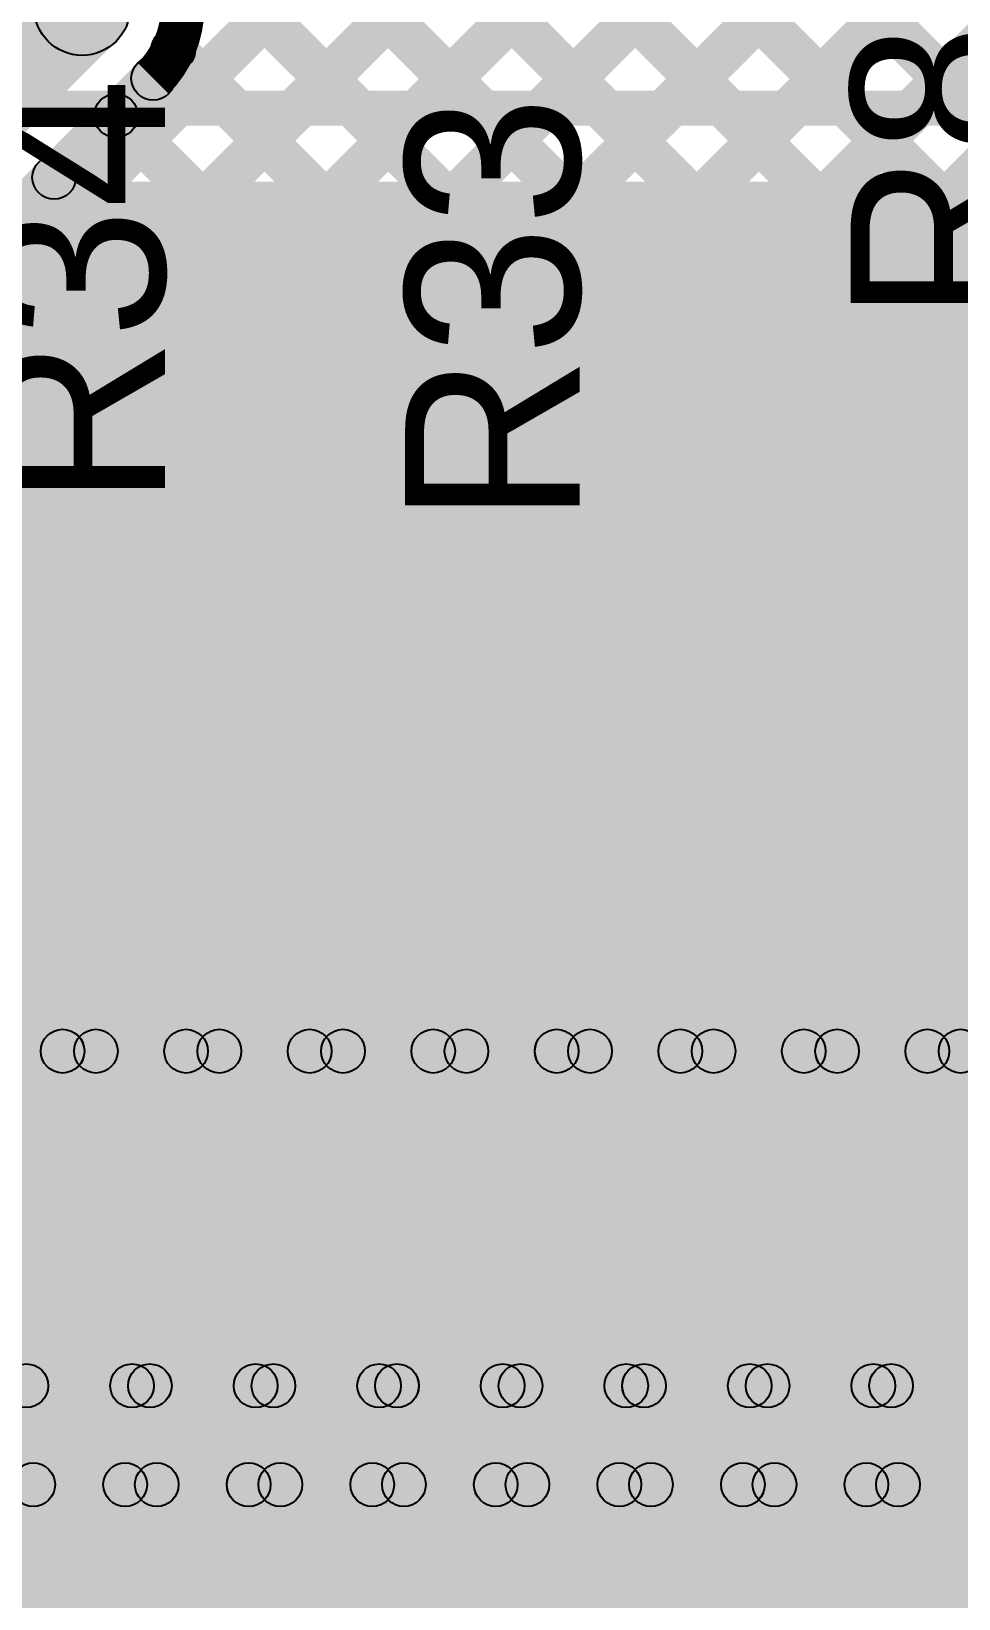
# Model space of a CAD drawing. Header units: millimetres. Extents: x -0.08 to 5.25, y -0.08 to 2.73.
# Drawn here: x 2.1694 to 2.3817, y 1.7229 to 2.0815 of the extents above; entities that cross this region are included whole.
import ezdxf

# ---------------------------------------------------------------- set-up
doc = ezdxf.new("R2010")
doc.units = ezdxf.units.MM
doc.header["$MEASUREMENT"] = 0
for name, color, linetype in [('BottomLayer', 5, 'Continuous'), ('TopLayer', 1, 'Continuous'), ('TopOverlay', 2, 'Continuous')]:
    doc.layers.add(name, color=color, linetype=linetype)

msp = doc.modelspace()

# ---------------------------------------------------------------- hatches: boundary and pattern name
at = {"layer": 'BottomLayer'}
for points in [[(1.98973, 1.84465), (1.98266, 1.85172), (2.33664, 2.20571), (2.34372, 2.19863)], [(1.98973, 1.84465), (1.98266, 1.85172), (2.33664, 2.20571), (2.34372, 2.19863)], [(2.18773, 1.84465), (2.18065, 1.85172), (2.53613, 2.2072), (2.5432, 2.20013)], [(2.18772, 1.84465), (2.18065, 1.85172), (2.53613, 2.2072), (2.5432, 2.20013)], [(2.21742, 2.19624), (2.22449, 2.20332), (2.57608, 1.85172), (2.56901, 1.84465)], [(2.21742, 2.19624), (2.22449, 2.20331), (2.57608, 1.85172), (2.56901, 1.84465)], [(2.10287, 1.84465), (2.0958, 1.85172), (2.44101, 2.19694), (2.44809, 2.18987)], [(2.10287, 1.84465), (2.0958, 1.85172), (2.44101, 2.19694), (2.44809, 2.18987)], [(2.30086, 1.84465), (2.29379, 1.85172), (2.64024, 2.19818), (2.64731, 2.1911)], [(2.30086, 1.84465), (2.29379, 1.85172), (2.64024, 2.19818), (2.64731, 2.1911)], [(2.01802, 1.84465), (2.01095, 1.85172), (2.34793, 2.18871), (2.35501, 2.18164)], [(2.01802, 1.84465), (2.01095, 1.85172), (2.34793, 2.18871), (2.355, 2.18164)], [(2.21601, 1.84465), (2.20894, 1.85172), (2.54691, 2.18969), (2.55398, 2.18262)], [(2.21601, 1.84465), (2.20894, 1.85172), (2.54691, 2.18969), (2.55398, 2.18262)], [(2.2053, 2.18008), (2.21238, 2.18715), (2.5478, 1.85172), (2.54073, 1.84465)], [(2.2053, 2.18008), (2.21237, 2.18715), (2.5478, 1.85172), (2.54072, 1.84465)], [(2.07459, 1.84465), (2.06752, 1.85172), (2.39807, 2.18227), (2.40514, 2.1752)], [(2.07459, 1.84465), (2.06752, 1.85172), (2.39806, 2.18227), (2.40513, 2.1752)], [(2.13116, 1.84465), (2.12408, 1.85172), (2.45547, 2.18311), (2.46254, 2.17604)], [(2.13116, 1.84465), (2.12409, 1.85172), (2.45547, 2.18311), (2.46254, 2.17604)], [(2.32915, 1.84465), (2.32207, 1.85172), (2.65422, 2.18387), (2.66129, 2.1768)], [(2.32915, 1.84465), (2.32208, 1.85172), (2.65422, 2.18387), (2.66129, 2.1768)], [(2.0463, 1.84465), (2.03923, 1.85172), (2.36613, 2.17862), (2.3732, 2.17155)], [(2.0463, 1.84465), (2.03923, 1.85172), (2.36613, 2.17862), (2.3732, 2.17155)], [(2.15944, 1.84465), (2.15237, 1.85172), (2.47775, 2.17711), (2.48483, 2.17004)], [(2.15944, 1.84465), (2.15237, 1.85172), (2.47775, 2.17711), (2.48483, 2.17004)], [(2.24429, 1.84465), (2.23722, 1.85172), (2.56457, 2.17908), (2.57165, 2.17201)], [(2.24429, 1.84465), (2.23722, 1.85172), (2.56457, 2.17908), (2.57165, 2.17201)], [(2.27258, 1.84465), (2.26551, 1.85172), (2.59424, 2.18045), (2.60131, 2.17338)], [(2.27258, 1.84465), (2.26551, 1.85172), (2.59424, 2.18045), (2.60131, 2.17338)], [(2.27149, 2.17046), (2.27857, 2.17753), (2.60437, 1.85172), (2.5973, 1.84465)], [(2.27149, 2.17046), (2.27856, 2.17753), (2.60436, 1.85172), (2.59729, 1.84465)], [(2.20051, 2.15659), (2.20758, 2.16366), (2.51952, 1.85172), (2.51244, 1.84465)], [(2.20051, 2.15659), (2.20758, 2.16366), (2.51951, 1.85172), (2.51244, 1.84465)], [(2.35743, 1.84465), (2.35036, 1.85172), (2.65451, 2.15587), (2.66158, 2.1488)], [(2.35743, 1.84465), (2.35036, 1.85172), (2.65451, 2.15587), (2.66158, 2.1488)], [(2.20051, 2.1283), (2.20758, 2.13538), (2.49123, 1.85172), (2.48416, 1.84465)], [(2.20051, 2.1283), (2.20758, 2.13537), (2.49123, 1.85172), (2.48416, 1.84465)], [(2.38572, 1.84465), (2.37864, 1.85172), (2.65451, 2.12759), (2.66158, 2.12052)], [(2.38571, 1.84465), (2.37864, 1.85172), (2.65451, 2.12759), (2.66158, 2.12052)], [(2.20051, 2.10002), (2.20758, 2.10709), (2.46295, 1.85172), (2.45588, 1.84465)], [(2.20051, 2.10002), (2.20758, 2.10709), (2.46294, 1.85172), (2.45587, 1.84465)], [(1.99878, 1.88922), (1.98322, 1.90478), (2.17327, 2.09482), (2.18882, 2.07927)], [(2.19839, 2.07386), (2.20546, 2.08093), (2.43466, 1.85172), (2.42759, 1.84465)], [(2.19839, 2.07386), (2.20546, 2.08093), (2.43466, 1.85172), (2.42759, 1.84465)], [(2.0108, 1.8772), (2.00373, 1.88427), (2.19377, 2.07432), (2.20084, 2.06725)], [(2.0108, 1.8772), (2.00373, 1.88427), (2.19377, 2.07432), (2.20084, 2.06725)], [(2.18524, 2.05872), (2.19231, 2.06579), (2.40638, 1.85172), (2.39931, 1.84465)], [(2.18524, 2.05871), (2.19231, 2.06579), (2.40637, 1.85172), (2.3993, 1.84465)], [(2.1711, 2.04457), (2.17817, 2.05165), (2.37809, 1.85172), (2.37102, 1.84465)], [(2.1711, 2.04457), (2.17817, 2.05164), (2.37809, 1.85172), (2.37102, 1.84465)], [(2.15696, 2.03043), (2.16403, 2.0375), (2.34981, 1.85172), (2.34274, 1.84465)], [(2.15696, 2.03043), (2.16403, 2.0375), (2.34981, 1.85172), (2.34273, 1.84465)], [(2.14282, 2.01629), (2.14989, 2.02336), (2.32153, 1.85172), (2.31445, 1.84465)], [(2.14282, 2.01629), (2.14989, 2.02336), (2.32152, 1.85172), (2.31445, 1.84465)], [(2.12867, 2.00215), (2.13574, 2.00922), (2.29324, 1.85172), (2.28617, 1.84465)], [(2.12868, 2.00215), (2.13575, 2.00922), (2.29324, 1.85172), (2.28617, 1.84465)], [(2.11453, 1.98801), (2.1216, 1.99508), (2.26496, 1.85172), (2.25789, 1.84465)], [(2.11453, 1.988), (2.1216, 1.99508), (2.26495, 1.85172), (2.25788, 1.84465)], [(2.10039, 1.97386), (2.10746, 1.98093), (2.23667, 1.85172), (2.2296, 1.84465)], [(2.10039, 1.97386), (2.10746, 1.98093), (2.23667, 1.85172), (2.2296, 1.84465)], [(2.08625, 1.95972), (2.09332, 1.96679), (2.20839, 1.85172), (2.20132, 1.84465)], [(2.08625, 1.95972), (2.09332, 1.96679), (2.20838, 1.85172), (2.20131, 1.84465)], [(2.0721, 1.94558), (2.07918, 1.95265), (2.1801, 1.85172), (2.17303, 1.84465)], [(2.07211, 1.94558), (2.07918, 1.95265), (2.1801, 1.85172), (2.17303, 1.84465)], [(1.31879, 1.84319), (1.31879, 1.85319), (2.63766, 1.85319), (2.63766, 1.84319)], [(1.31879, 1.84319), (1.31879, 1.85319), (2.63766, 1.85319), (2.63766, 1.84319)], [(1.31263, 1.81419), (1.31263, 1.83619), (2.64719, 1.83619), (2.64719, 1.81419)], [(1.31269, 1.78363), (1.31269, 1.80563), (2.71763, 1.80563), (2.71763, 1.78363)], [(1.797, 1.76663), (1.797, 1.77663), (2.71763, 1.77663), (2.71763, 1.76663)], [(1.797, 1.76663), (1.797, 1.77663), (2.71763, 1.77663), (2.71763, 1.76663)], [(2.16474, 1.76809), (2.17181, 1.77517), (2.19444, 1.75254), (2.18737, 1.74546)], [(2.16474, 1.76809), (2.17181, 1.77517), (2.19444, 1.75254), (2.18736, 1.74546)], [(2.17339, 1.74546), (2.16632, 1.75254), (2.18895, 1.77517), (2.19602, 1.76809)], [(2.17339, 1.74546), (2.16632, 1.75254), (2.18895, 1.77517), (2.19602, 1.76809)], [(2.19302, 1.76809), (2.20009, 1.77517), (2.22272, 1.75254), (2.21565, 1.74546)], [(2.19302, 1.76809), (2.20009, 1.77517), (2.22272, 1.75254), (2.21565, 1.74546)], [(2.20167, 1.74546), (2.1946, 1.75254), (2.21723, 1.77517), (2.2243, 1.76809)], [(2.20167, 1.74546), (2.1946, 1.75254), (2.21723, 1.77517), (2.2243, 1.76809)], [(2.2213, 1.76809), (2.22837, 1.77517), (2.251, 1.75254), (2.24393, 1.74546)], [(2.22131, 1.76809), (2.22838, 1.77517), (2.25101, 1.75254), (2.24394, 1.74546)], [(2.22996, 1.74546), (2.22289, 1.75254), (2.24552, 1.77517), (2.25259, 1.76809)], [(2.22996, 1.74546), (2.22289, 1.75254), (2.24552, 1.77517), (2.25259, 1.76809)], [(2.24959, 1.76809), (2.25666, 1.77517), (2.27929, 1.75254), (2.27222, 1.74546)], [(2.24959, 1.76809), (2.25666, 1.77517), (2.27929, 1.75254), (2.27222, 1.74546)], [(2.25824, 1.74546), (2.25117, 1.75254), (2.2738, 1.77517), (2.28087, 1.76809)], [(2.25824, 1.74546), (2.25117, 1.75254), (2.2738, 1.77517), (2.28087, 1.76809)], [(2.27787, 1.76809), (2.28494, 1.77517), (2.30757, 1.75254), (2.3005, 1.74546)], [(2.27788, 1.76809), (2.28495, 1.77517), (2.30758, 1.75254), (2.30051, 1.74546)], [(2.28653, 1.74546), (2.27945, 1.75254), (2.30208, 1.77517), (2.30916, 1.76809)], [(2.28653, 1.74546), (2.27946, 1.75254), (2.30208, 1.77517), (2.30916, 1.76809)], [(2.30616, 1.76809), (2.31323, 1.77517), (2.33586, 1.75254), (2.32879, 1.74546)], [(2.30616, 1.76809), (2.31323, 1.77517), (2.33586, 1.75254), (2.32879, 1.74546)], [(2.31481, 1.74546), (2.30774, 1.75254), (2.33037, 1.77517), (2.33744, 1.76809)], [(2.31481, 1.74546), (2.30774, 1.75254), (2.33037, 1.77517), (2.33744, 1.76809)], [(2.33444, 1.76809), (2.34152, 1.77517), (2.36415, 1.75254), (2.35707, 1.74546)], [(2.33444, 1.76809), (2.34151, 1.77517), (2.36414, 1.75254), (2.35707, 1.74546)], [(2.34309, 1.74546), (2.33602, 1.75254), (2.35865, 1.77517), (2.36572, 1.76809)], [(2.34309, 1.74546), (2.33602, 1.75254), (2.35865, 1.77517), (2.36572, 1.76809)], [(2.36273, 1.76809), (2.3698, 1.77517), (2.39243, 1.75254), (2.38536, 1.74546)], [(2.36273, 1.76809), (2.3698, 1.77517), (2.39243, 1.75254), (2.38536, 1.74546)], [(2.37138, 1.74546), (2.36431, 1.75254), (2.38694, 1.77517), (2.39401, 1.76809)], [(2.37138, 1.74546), (2.36431, 1.75254), (2.38694, 1.77517), (2.39401, 1.76809)], [(2.042, 1.744), (2.042, 1.754), (3.444, 1.754), (3.444, 1.744)], [(2.042, 1.744), (2.042, 1.754), (3.444, 1.754), (3.444, 1.744)], [(2.042, 1.697), (2.042, 1.737), (3.444, 1.737), (3.444, 1.697)]]:
    msp.add_hatch(color=5, dxfattribs=at).paths.add_polyline_path(points)
h = msp.add_hatch(color=5, dxfattribs=at)
edge = h.paths.add_edge_path()
edge.add_arc((2.18104, 2.08704), 0.011, 0, 360)
h = msp.add_hatch(color=5, dxfattribs=at)
edge = h.paths.add_edge_path()
edge.add_arc((2.18104, 2.08704), 0.011, 0, 360)
h = msp.add_hatch(color=5, dxfattribs=at)
edge = h.paths.add_edge_path()
edge.add_arc((2.20192, 2.07739), 0.005, 0, 360)
h = msp.add_hatch(color=5, dxfattribs=at)
edge = h.paths.add_edge_path()
edge.add_arc((2.20192, 2.07739), 0.005, 0, 360)
h = msp.add_hatch(color=5, dxfattribs=at)
edge = h.paths.add_edge_path()
edge.add_arc((2.19731, 2.07078), 0.005, 0, 360)
h = msp.add_hatch(color=5, dxfattribs=at)
edge = h.paths.add_edge_path()
edge.add_arc((2.19731, 2.07078), 0.005, 0, 360)
h = msp.add_hatch(color=5, dxfattribs=at)
edge = h.paths.add_edge_path()
edge.add_arc((2.19731, 2.07078), 0.005, 0, 360)
h = msp.add_hatch(color=5, dxfattribs=at)
edge = h.paths.add_edge_path()
edge.add_arc((2.19731, 2.07078), 0.005, 0, 360)
h = msp.add_hatch(color=5, dxfattribs=at)
edge = h.paths.add_edge_path()
edge.add_arc((2.19731, 2.07078), 0.005, 0, 360)
h = msp.add_hatch(color=5, dxfattribs=at)
edge = h.paths.add_edge_path()
edge.add_arc((2.19731, 2.07078), 0.005, 0, 360)
h = msp.add_hatch(color=5, dxfattribs=at)
edge = h.paths.add_edge_path()
edge.add_arc((2.18878, 2.06225), 0.005, 0, 360)
h = msp.add_hatch(color=5, dxfattribs=at)
edge = h.paths.add_edge_path()
edge.add_arc((2.18878, 2.06225), 0.005, 0, 360)
h = msp.add_hatch(color=5, dxfattribs=at)
edge = h.paths.add_edge_path()
edge.add_arc((2.17464, 2.04811), 0.005, 0, 360)
h = msp.add_hatch(color=5, dxfattribs=at)
edge = h.paths.add_edge_path()
edge.add_arc((2.17464, 2.04811), 0.005, 0, 360)
h = msp.add_hatch(color=5, dxfattribs=at)
edge = h.paths.add_edge_path()
edge.add_arc((2.17656, 1.84819), 0.005, 0, 360)
h = msp.add_hatch(color=5, dxfattribs=at)
edge = h.paths.add_edge_path()
edge.add_arc((2.17657, 1.84819), 0.005, 0, 360)
h = msp.add_hatch(color=5, dxfattribs=at)
edge = h.paths.add_edge_path()
edge.add_arc((2.18419, 1.84819), 0.005, 0, 360)
h = msp.add_hatch(color=5, dxfattribs=at)
edge = h.paths.add_edge_path()
edge.add_arc((2.18419, 1.84819), 0.005, 0, 360)
h = msp.add_hatch(color=5, dxfattribs=at)
edge = h.paths.add_edge_path()
edge.add_arc((2.20485, 1.84819), 0.005, 0, 360)
h = msp.add_hatch(color=5, dxfattribs=at)
edge = h.paths.add_edge_path()
edge.add_arc((2.20485, 1.84819), 0.005, 0, 360)
h = msp.add_hatch(color=5, dxfattribs=at)
edge = h.paths.add_edge_path()
edge.add_arc((2.21247, 1.84819), 0.005, 0, 360)
h = msp.add_hatch(color=5, dxfattribs=at)
edge = h.paths.add_edge_path()
edge.add_arc((2.21247, 1.84819), 0.005, 0, 360)
h = msp.add_hatch(color=5, dxfattribs=at)
edge = h.paths.add_edge_path()
edge.add_arc((2.23313, 1.84819), 0.005, 0, 360)
h = msp.add_hatch(color=5, dxfattribs=at)
edge = h.paths.add_edge_path()
edge.add_arc((2.23314, 1.84819), 0.005, 0, 360)
h = msp.add_hatch(color=5, dxfattribs=at)
edge = h.paths.add_edge_path()
edge.add_arc((2.24076, 1.84819), 0.005, 0, 360)
h = msp.add_hatch(color=5, dxfattribs=at)
edge = h.paths.add_edge_path()
edge.add_arc((2.24076, 1.84819), 0.005, 0, 360)
h = msp.add_hatch(color=5, dxfattribs=at)
edge = h.paths.add_edge_path()
edge.add_arc((2.26142, 1.84819), 0.005, 0, 360)
h = msp.add_hatch(color=5, dxfattribs=at)
edge = h.paths.add_edge_path()
edge.add_arc((2.26142, 1.84819), 0.005, 0, 360)
h = msp.add_hatch(color=5, dxfattribs=at)
edge = h.paths.add_edge_path()
edge.add_arc((2.26904, 1.84819), 0.005, 0, 360)
h = msp.add_hatch(color=5, dxfattribs=at)
edge = h.paths.add_edge_path()
edge.add_arc((2.26904, 1.84819), 0.005, 0, 360)
h = msp.add_hatch(color=5, dxfattribs=at)
edge = h.paths.add_edge_path()
edge.add_arc((2.28971, 1.84819), 0.005, 0, 360)
h = msp.add_hatch(color=5, dxfattribs=at)
edge = h.paths.add_edge_path()
edge.add_arc((2.2897, 1.84819), 0.005, 0, 360)
h = msp.add_hatch(color=5, dxfattribs=at)
edge = h.paths.add_edge_path()
edge.add_arc((2.29733, 1.84819), 0.005, 0, 360)
h = msp.add_hatch(color=5, dxfattribs=at)
edge = h.paths.add_edge_path()
edge.add_arc((2.29733, 1.84819), 0.005, 0, 360)
h = msp.add_hatch(color=5, dxfattribs=at)
edge = h.paths.add_edge_path()
edge.add_arc((2.31799, 1.84819), 0.005, 0, 360)
h = msp.add_hatch(color=5, dxfattribs=at)
edge = h.paths.add_edge_path()
edge.add_arc((2.31799, 1.84819), 0.005, 0, 360)
h = msp.add_hatch(color=5, dxfattribs=at)
edge = h.paths.add_edge_path()
edge.add_arc((2.32561, 1.84819), 0.005, 0, 360)
h = msp.add_hatch(color=5, dxfattribs=at)
edge = h.paths.add_edge_path()
edge.add_arc((2.32561, 1.84819), 0.005, 0, 360)
h = msp.add_hatch(color=5, dxfattribs=at)
edge = h.paths.add_edge_path()
edge.add_arc((2.34627, 1.84819), 0.005, 0, 360)
h = msp.add_hatch(color=5, dxfattribs=at)
edge = h.paths.add_edge_path()
edge.add_arc((2.34627, 1.84819), 0.005, 0, 360)
h = msp.add_hatch(color=5, dxfattribs=at)
edge = h.paths.add_edge_path()
edge.add_arc((2.3539, 1.84819), 0.005, 0, 360)
h = msp.add_hatch(color=5, dxfattribs=at)
edge = h.paths.add_edge_path()
edge.add_arc((2.35389, 1.84819), 0.005, 0, 360)
h = msp.add_hatch(color=5, dxfattribs=at)
edge = h.paths.add_edge_path()
edge.add_arc((2.37455, 1.84819), 0.005, 0, 360)
h = msp.add_hatch(color=5, dxfattribs=at)
edge = h.paths.add_edge_path()
edge.add_arc((2.37456, 1.84819), 0.005, 0, 360)
h = msp.add_hatch(color=5, dxfattribs=at)
edge = h.paths.add_edge_path()
edge.add_arc((2.38218, 1.84819), 0.005, 0, 360)
h = msp.add_hatch(color=5, dxfattribs=at)
edge = h.paths.add_edge_path()
edge.add_arc((2.38218, 1.84819), 0.005, 0, 360)
h = msp.add_hatch(color=5, dxfattribs=at)
edge = h.paths.add_edge_path()
edge.add_arc((2.16827, 1.77163), 0.005, 0, 360)
h = msp.add_hatch(color=5, dxfattribs=at)
edge = h.paths.add_edge_path()
edge.add_arc((2.16827, 1.77163), 0.005, 0, 360)
h = msp.add_hatch(color=5, dxfattribs=at)
edge = h.paths.add_edge_path()
edge.add_arc((2.19248, 1.77163), 0.005, 0, 360)
h = msp.add_hatch(color=5, dxfattribs=at)
edge = h.paths.add_edge_path()
edge.add_arc((2.19248, 1.77163), 0.005, 0, 360)
h = msp.add_hatch(color=5, dxfattribs=at)
edge = h.paths.add_edge_path()
edge.add_arc((2.19655, 1.77163), 0.005, 0, 360)
h = msp.add_hatch(color=5, dxfattribs=at)
edge = h.paths.add_edge_path()
edge.add_arc((2.19656, 1.77163), 0.005, 0, 360)
h = msp.add_hatch(color=5, dxfattribs=at)
edge = h.paths.add_edge_path()
edge.add_arc((2.22077, 1.77163), 0.005, 0, 360)
h = msp.add_hatch(color=5, dxfattribs=at)
edge = h.paths.add_edge_path()
edge.add_arc((2.22077, 1.77163), 0.005, 0, 360)
h = msp.add_hatch(color=5, dxfattribs=at)
edge = h.paths.add_edge_path()
edge.add_arc((2.22484, 1.77163), 0.005, 0, 360)
h = msp.add_hatch(color=5, dxfattribs=at)
edge = h.paths.add_edge_path()
edge.add_arc((2.22484, 1.77163), 0.005, 0, 360)
h = msp.add_hatch(color=5, dxfattribs=at)
edge = h.paths.add_edge_path()
edge.add_arc((2.24905, 1.77163), 0.005, 0, 360)
h = msp.add_hatch(color=5, dxfattribs=at)
edge = h.paths.add_edge_path()
edge.add_arc((2.24905, 1.77163), 0.005, 0, 360)
h = msp.add_hatch(color=5, dxfattribs=at)
edge = h.paths.add_edge_path()
edge.add_arc((2.25312, 1.77163), 0.005, 0, 360)
h = msp.add_hatch(color=5, dxfattribs=at)
edge = h.paths.add_edge_path()
edge.add_arc((2.25313, 1.77163), 0.005, 0, 360)
h = msp.add_hatch(color=5, dxfattribs=at)
edge = h.paths.add_edge_path()
edge.add_arc((2.27734, 1.77163), 0.005, 0, 360)
h = msp.add_hatch(color=5, dxfattribs=at)
edge = h.paths.add_edge_path()
edge.add_arc((2.27734, 1.77163), 0.005, 0, 360)
h = msp.add_hatch(color=5, dxfattribs=at)
edge = h.paths.add_edge_path()
edge.add_arc((2.28141, 1.77163), 0.005, 0, 360)
h = msp.add_hatch(color=5, dxfattribs=at)
edge = h.paths.add_edge_path()
edge.add_arc((2.28141, 1.77163), 0.005, 0, 360)
h = msp.add_hatch(color=5, dxfattribs=at)
edge = h.paths.add_edge_path()
edge.add_arc((2.30562, 1.77163), 0.005, 0, 360)
h = msp.add_hatch(color=5, dxfattribs=at)
edge = h.paths.add_edge_path()
edge.add_arc((2.30562, 1.77163), 0.005, 0, 360)
h = msp.add_hatch(color=5, dxfattribs=at)
edge = h.paths.add_edge_path()
edge.add_arc((2.3097, 1.77163), 0.005, 0, 360)
h = msp.add_hatch(color=5, dxfattribs=at)
edge = h.paths.add_edge_path()
edge.add_arc((2.30969, 1.77163), 0.005, 0, 360)
h = msp.add_hatch(color=5, dxfattribs=at)
edge = h.paths.add_edge_path()
edge.add_arc((2.3339, 1.77163), 0.005, 0, 360)
h = msp.add_hatch(color=5, dxfattribs=at)
edge = h.paths.add_edge_path()
edge.add_arc((2.3339, 1.77163), 0.005, 0, 360)
h = msp.add_hatch(color=5, dxfattribs=at)
edge = h.paths.add_edge_path()
edge.add_arc((2.33798, 1.77163), 0.005, 0, 360)
h = msp.add_hatch(color=5, dxfattribs=at)
edge = h.paths.add_edge_path()
edge.add_arc((2.33798, 1.77163), 0.005, 0, 360)
h = msp.add_hatch(color=5, dxfattribs=at)
edge = h.paths.add_edge_path()
edge.add_arc((2.36219, 1.77163), 0.005, 0, 360)
h = msp.add_hatch(color=5, dxfattribs=at)
edge = h.paths.add_edge_path()
edge.add_arc((2.36219, 1.77163), 0.005, 0, 360)
h = msp.add_hatch(color=5, dxfattribs=at)
edge = h.paths.add_edge_path()
edge.add_arc((2.36626, 1.77163), 0.005, 0, 360)
h = msp.add_hatch(color=5, dxfattribs=at)
edge = h.paths.add_edge_path()
edge.add_arc((2.36626, 1.77163), 0.005, 0, 360)
h = msp.add_hatch(color=5, dxfattribs=at)
edge = h.paths.add_edge_path()
edge.add_arc((2.16985, 1.749), 0.005, 0, 360)
h = msp.add_hatch(color=5, dxfattribs=at)
edge = h.paths.add_edge_path()
edge.add_arc((2.16985, 1.749), 0.005, 0, 360)
h = msp.add_hatch(color=5, dxfattribs=at)
edge = h.paths.add_edge_path()
edge.add_arc((2.1909, 1.749), 0.005, 0, 360)
h = msp.add_hatch(color=5, dxfattribs=at)
edge = h.paths.add_edge_path()
edge.add_arc((2.1909, 1.749), 0.005, 0, 360)
h = msp.add_hatch(color=5, dxfattribs=at)
edge = h.paths.add_edge_path()
edge.add_arc((2.19814, 1.749), 0.005, 0, 360)
h = msp.add_hatch(color=5, dxfattribs=at)
edge = h.paths.add_edge_path()
edge.add_arc((2.19814, 1.749), 0.005, 0, 360)
h = msp.add_hatch(color=5, dxfattribs=at)
edge = h.paths.add_edge_path()
edge.add_arc((2.21918, 1.749), 0.005, 0, 360)
h = msp.add_hatch(color=5, dxfattribs=at)
edge = h.paths.add_edge_path()
edge.add_arc((2.21919, 1.749), 0.005, 0, 360)
h = msp.add_hatch(color=5, dxfattribs=at)
edge = h.paths.add_edge_path()
edge.add_arc((2.22642, 1.749), 0.005, 0, 360)
h = msp.add_hatch(color=5, dxfattribs=at)
edge = h.paths.add_edge_path()
edge.add_arc((2.22642, 1.749), 0.005, 0, 360)
h = msp.add_hatch(color=5, dxfattribs=at)
edge = h.paths.add_edge_path()
edge.add_arc((2.24747, 1.749), 0.005, 0, 360)
h = msp.add_hatch(color=5, dxfattribs=at)
edge = h.paths.add_edge_path()
edge.add_arc((2.24747, 1.749), 0.005, 0, 360)
h = msp.add_hatch(color=5, dxfattribs=at)
edge = h.paths.add_edge_path()
edge.add_arc((2.25471, 1.749), 0.005, 0, 360)
h = msp.add_hatch(color=5, dxfattribs=at)
edge = h.paths.add_edge_path()
edge.add_arc((2.25471, 1.749), 0.005, 0, 360)
h = msp.add_hatch(color=5, dxfattribs=at)
edge = h.paths.add_edge_path()
edge.add_arc((2.27575, 1.749), 0.005, 0, 360)
h = msp.add_hatch(color=5, dxfattribs=at)
edge = h.paths.add_edge_path()
edge.add_arc((2.27576, 1.749), 0.005, 0, 360)
h = msp.add_hatch(color=5, dxfattribs=at)
edge = h.paths.add_edge_path()
edge.add_arc((2.28299, 1.749), 0.005, 0, 360)
h = msp.add_hatch(color=5, dxfattribs=at)
edge = h.paths.add_edge_path()
edge.add_arc((2.28299, 1.749), 0.005, 0, 360)
h = msp.add_hatch(color=5, dxfattribs=at)
edge = h.paths.add_edge_path()
edge.add_arc((2.30404, 1.749), 0.005, 0, 360)
h = msp.add_hatch(color=5, dxfattribs=at)
edge = h.paths.add_edge_path()
edge.add_arc((2.30404, 1.749), 0.005, 0, 360)
h = msp.add_hatch(color=5, dxfattribs=at)
edge = h.paths.add_edge_path()
edge.add_arc((2.31127, 1.749), 0.005, 0, 360)
h = msp.add_hatch(color=5, dxfattribs=at)
edge = h.paths.add_edge_path()
edge.add_arc((2.31127, 1.749), 0.005, 0, 360)
h = msp.add_hatch(color=5, dxfattribs=at)
edge = h.paths.add_edge_path()
edge.add_arc((2.33233, 1.749), 0.005, 0, 360)
h = msp.add_hatch(color=5, dxfattribs=at)
edge = h.paths.add_edge_path()
edge.add_arc((2.33232, 1.749), 0.005, 0, 360)
h = msp.add_hatch(color=5, dxfattribs=at)
edge = h.paths.add_edge_path()
edge.add_arc((2.33956, 1.749), 0.005, 0, 360)
h = msp.add_hatch(color=5, dxfattribs=at)
edge = h.paths.add_edge_path()
edge.add_arc((2.33956, 1.749), 0.005, 0, 360)
h = msp.add_hatch(color=5, dxfattribs=at)
edge = h.paths.add_edge_path()
edge.add_arc((2.36061, 1.749), 0.005, 0, 360)
h = msp.add_hatch(color=5, dxfattribs=at)
edge = h.paths.add_edge_path()
edge.add_arc((2.36061, 1.749), 0.005, 0, 360)
h = msp.add_hatch(color=5, dxfattribs=at)
edge = h.paths.add_edge_path()
edge.add_arc((2.36784, 1.749), 0.005, 0, 360)
h = msp.add_hatch(color=5, dxfattribs=at)
edge = h.paths.add_edge_path()
edge.add_arc((2.36784, 1.749), 0.005, 0, 360)
at = {"layer": 'TopLayer'}
for points in [[(1.156, 2.06), (1.156, 2.068), (2.60547, 2.068), (2.60547, 2.06)], [(1.929, 1.664), (2.527, 1.664), (2.527, 2.04718), (1.929, 2.04718)]]:
    msp.add_hatch(color=1, dxfattribs=at).paths.add_polyline_path(points)

# ---------------------------------------------------------------- linework, layer by layer
at = {"layer": 'BottomLayer', "const_width": 0.01}
msp.add_lwpolyline([(2.20404, 2.08704, -0.198912), (2.19731, 2.07078)], format="xyb", dxfattribs=at)
msp.add_lwpolyline([(2.20404, 2.08704, -0.198912), (2.19731, 2.07078)], format="xyb", dxfattribs=at)
msp.add_lwpolyline([(2.20404, 2.08704, -0.198912), (2.19731, 2.07078)], format="xyb", dxfattribs=at)
msp.add_lwpolyline([(2.20404, 2.08704, -0.198912), (2.19731, 2.07078)], format="xyb", dxfattribs=at)
at = {"layer": 'BottomLayer'}
for centre, radius in [((2.18104, 2.08704), 0.011), ((2.18104, 2.08704), 0.011), ((2.20192, 2.07739), 0.005), ((2.20192, 2.07739), 0.005), ((2.19731, 2.07078), 0.005), ((2.19731, 2.07078), 0.005), ((2.19731, 2.07078), 0.005), ((2.19731, 2.07078), 0.005), ((2.19731, 2.07078), 0.005), ((2.19731, 2.07078), 0.005), ((2.18878, 2.06225), 0.005), ((2.18878, 2.06225), 0.005), ((2.17464, 2.04811), 0.005), ((2.17464, 2.04811), 0.005), ((2.17656, 1.84819), 0.005), ((2.17657, 1.84819), 0.005), ((2.18419, 1.84819), 0.005), ((2.18419, 1.84819), 0.005), ((2.20485, 1.84819), 0.005), ((2.20485, 1.84819), 0.005), ((2.21247, 1.84819), 0.005), ((2.21247, 1.84819), 0.005), ((2.23313, 1.84819), 0.005), ((2.23314, 1.84819), 0.005), ((2.24076, 1.84819), 0.005), ((2.24076, 1.84819), 0.005), ((2.26142, 1.84819), 0.005), ((2.26142, 1.84819), 0.005), ((2.26904, 1.84819), 0.005), ((2.26904, 1.84819), 0.005), ((2.2897, 1.84819), 0.005), ((2.28971, 1.84819), 0.005), ((2.29733, 1.84819), 0.005), ((2.29733, 1.84819), 0.005), ((2.31799, 1.84819), 0.005), ((2.31799, 1.84819), 0.005), ((2.32561, 1.84819), 0.005), ((2.32561, 1.84819), 0.005), ((2.34627, 1.84819), 0.005), ((2.34627, 1.84819), 0.005), ((2.35389, 1.84819), 0.005), ((2.3539, 1.84819), 0.005), ((2.37455, 1.84819), 0.005), ((2.37456, 1.84819), 0.005), ((2.38218, 1.84819), 0.005), ((2.38218, 1.84819), 0.005), ((2.16827, 1.77163), 0.005), ((2.16827, 1.77163), 0.005), ((2.19248, 1.77163), 0.005), ((2.19248, 1.77163), 0.005), ((2.19655, 1.77163), 0.005), ((2.19656, 1.77163), 0.005), ((2.22077, 1.77163), 0.005), ((2.22077, 1.77163), 0.005), ((2.22484, 1.77163), 0.005), ((2.22484, 1.77163), 0.005), ((2.24905, 1.77163), 0.005), ((2.24905, 1.77163), 0.005), ((2.25312, 1.77163), 0.005), ((2.25313, 1.77163), 0.005), ((2.27734, 1.77163), 0.005), ((2.27734, 1.77163), 0.005), ((2.28141, 1.77163), 0.005), ((2.28141, 1.77163), 0.005), ((2.30562, 1.77163), 0.005), ((2.30562, 1.77163), 0.005), ((2.30969, 1.77163), 0.005), ((2.3097, 1.77163), 0.005), ((2.3339, 1.77163), 0.005), ((2.3339, 1.77163), 0.005), ((2.33798, 1.77163), 0.005), ((2.33798, 1.77163), 0.005), ((2.36219, 1.77163), 0.005), ((2.36219, 1.77163), 0.005), ((2.36626, 1.77163), 0.005), ((2.36626, 1.77163), 0.005), ((2.16985, 1.749), 0.005), ((2.16985, 1.749), 0.005), ((2.1909, 1.749), 0.005), ((2.1909, 1.749), 0.005), ((2.19814, 1.749), 0.005), ((2.19814, 1.749), 0.005), ((2.21918, 1.749), 0.005), ((2.21919, 1.749), 0.005), ((2.22642, 1.749), 0.005), ((2.22642, 1.749), 0.005), ((2.24747, 1.749), 0.005), ((2.24747, 1.749), 0.005), ((2.25471, 1.749), 0.005), ((2.25471, 1.749), 0.005), ((2.27575, 1.749), 0.005), ((2.27576, 1.749), 0.005), ((2.28299, 1.749), 0.005), ((2.28299, 1.749), 0.005), ((2.30404, 1.749), 0.005), ((2.30404, 1.749), 0.005), ((2.31127, 1.749), 0.005), ((2.31127, 1.749), 0.005), ((2.33232, 1.749), 0.005), ((2.33233, 1.749), 0.005), ((2.33956, 1.749), 0.005), ((2.33956, 1.749), 0.005), ((2.36061, 1.749), 0.005), ((2.36061, 1.749), 0.005), ((2.36784, 1.749), 0.005), ((2.36784, 1.749), 0.005)]:
    msp.add_circle(centre, radius, dxfattribs=at)

# ---------------------------------------------------------------- texts
at = {"layer": 'TopOverlay'}
for s, p in [('R8', (2.397, 2.015)), ('R34', (2.19999, 1.97268)), ('R33', (2.29499, 1.96868))]:
    msp.add_text(s, height=0.04, rotation=90, dxfattribs=at).set_placement(p)

doc.saveas('drawing.dxf')
